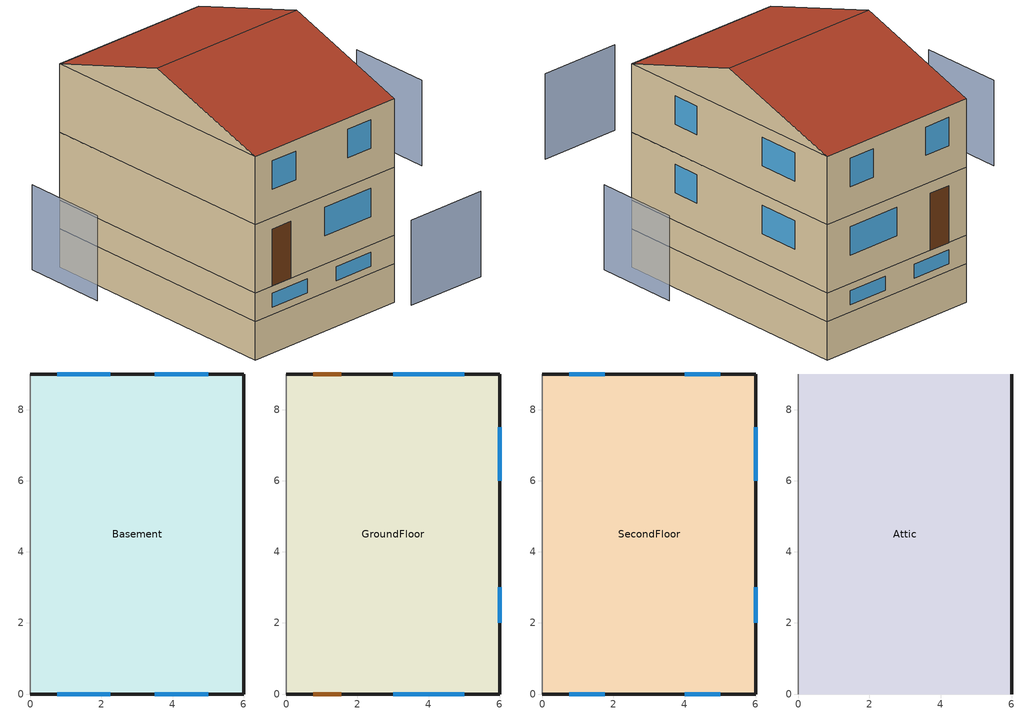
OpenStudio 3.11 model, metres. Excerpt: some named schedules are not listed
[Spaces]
Basement
 floor foundation (SFD_BasementFloor): 6,9 6,0 0,0 0,9 z-1.35; 6,9 6,0 0,0 0,9 z0
 wall outside (Surface 12 c tbd): 6,0 6,9 z0:1
 wall outside (Surface 16 c tbd): 6,9 0,9 z0:1
 wall outside (Surface 13 c tbd): 0,0 6,0 z0:1
 wall adiabatic: 0,9 0,0 z-1.35:0; 0,9 0,0 z0:1
 wall foundation (SFD_pre1945_BasementWall 1): 0,0 6,0 6,9 0,9 z-1.35:0
 window: 5,9 3.5,9 / 2.25,9 0.75,9 / 0.75,0 2.25,0 / 3.5,0 5,0 z0.25:0.75
GroundFloor
 floor to Basement: 6,9 6,0 0,0 0,9 z1
 wall outside (Surface 3 c tbd): 0,0 6,0 z1:3.4
 wall outside (Surface 4 c tbd): 6,9 0,9 z1:3.4
 wall outside (Surface 6 c tbd): 6,0 6,9 z1:3.4
 wall adiabatic: 0,9 0,0 z1:3.4
 window: 3,0 5,0 / 5,9 3,9 / 6,6 6,7.5 z2:3; 6,2 6,3 z1.99:2.99
 door: 0.75,0 1.55,0 / 1.55,9 0.75,9 z1:3
SecondFloor
 floor to GroundFloor: 6,9 6,0 0,0 0,9 z3.4
 wall outside (Surface 25 c tbd): 0,0 6,0 z3.4:5.8
 wall outside (Surface 26 c tbd): 6,0 6,9 z3.4:5.8
 wall outside (Surface 28 c tbd): 6,9 0,9 z3.4:5.8
 wall adiabatic: 0,9 0,0 z3.4:5.8
 window: 4,0 5,0 / 0.75,0 1.75,0 / 5,9 4,9 / 1.75,9 0.75,9 / 6,2 6,3 / 6,6 6,7.5 z4.4:5.4
Attic
 floor to SecondFloor: 6,9 6,0 0,0 0,9 z5.8
 wall outside: 6,4.5,7.29 6,0,5.8 6,9,5.8
 wall adiabatic: 0,4.5,7.29 0,9,5.8 0,0,5.8
 roof outside: 6,4.5,7.29 6,9,5.8 0,9,5.8 0,4.5,7.29; 0,4.5,7.29 0,0,5.8 6,0,5.8 6,4.5,7.29
shading: -4,3 -4,6 / 6,-4 3,-4 / 10,6 10,3 z1:4
[Building]
Building 1: Default Construction Set=SFD_pre1945_ConstructionSet 1
[Site]
MONTREAL INTL A: Latitude {deg}=45.47; Longitude {deg}=-73.74; Time Zone {hr}=-5; Elevation {m}=36
[ClimateZones]
Climate Zone Institution Name 1=ASHRAE; Climate Zone Document Name 1=ANSI/ASHRAE Standard 169; Climate Zone Document Year 1=2006; Climate Zone Institution Name 2=CEC; Climate Zone Document Name 2=California Climate Zone Descriptions; Climate Zone Document Year 2=1995
[SizingPeriod:DesignDay] Barometric Pressure {Pa}=100893; Rain Indicator=No; Snow Indicator=No; Day of Month=21; Daylight Saving Time Indicator=No; Humidity Condition Type=Wetbulb; Dry-Bulb Temperature Range Modifier Type=DefaultMultipliers
Name | Maximum Dry-Bulb Temperature {C} | Daily Dry-Bulb Temperature Range {deltaC} | Wind Speed {m/s} | Wind Direction {deg} | Sky Clearness | Month | Day Type | Wetbulb or DewPoint at Maximum Dry-Bulb {C} | Solar Model Indicator | ASHRAE Clear Sky Optical Depth for Beam Irradiance | ASHRAE Clear Sky Optical Depth for Diffuse Irradiance
Montreal-Trudeau Intl AP Ann Htg 99.6% Condns DB | -22.9 | 0 | 4.3 | 260 | 0 | 1 | WinterDesignDay | -22.9 | ASHRAEClearSky
Montreal-Trudeau Intl AP Ann Clg .4% Condns DB=>MWB | 30.3 | 8.8 | 5.4 | 230 |  | 7 | SummerDesignDay | 22.1 | ASHRAETau | 0.431 | 2.246
[Construction]
SFD_Furnishing: Wood Furnishing
SFD_IntWall: Gypsum Board, Air Layer 1, Wood frame wall 2x4 uninsulated, Air Layer 1, Gypsum Board
SFD_BasementFloor: Heavy Concrete 150 mm
SFD_Window_old-construction: SFD_Window_old-construction
SFD_Door_old-construction: SFD_Door_old-construction
SFD_IntWall 1: Gypsum Board 1, Air Layer 1, Wood frame wall 2x4 uninsulated, Air Layer 1, Gypsum Board 1
SFD_pre1945_ExtWall 1: Cladding-wood 1, Air Layer 1, Wood - 3 inch 1, Insulation 65 mm, Air Layer 1, Gypsum Board 1
SFD_Roof 1: Shingles asphalt 1, Plywood 1
SFD_pre1945_AtticFloor 1: Bulk insulation-cellulose 125 mm, Plywood 1, Wood frame roof 2x10 uninsulated, Gypsum Board 1
SFD_pre1945_CeilingToAttic 1: Wood frame roof 2x10 uninsulated, Plywood 1, Gypsum Board 1, Bulk insulation-cellulose 125 mm
SFD_IntWall 2: Gypsum Board 2, Air Layer 1, Wood frame wall 2x4 uninsulated, Air Layer 1, Gypsum Board 2
SFD_pre1945_ExtWall 2: Cladding-wood 2, Air Layer 1, Wood - 3 inch 2, Insulation 65 mm, Air Layer 1, Gypsum Board 2
SFD_pre1945_BasementWallAboveGround 1: Plaster 1, Heavy Concrete 200 mm, Insulation panel 45 mm, Air Layer 1, Gypsum Board 2
SFD_Roof 2: Shingles asphalt 2, Plywood 2
SFD_IntFloor 1: Wood Flooring 1, Plywood 2, Wood frame roof 2x10 uninsulated, Gypsum Board 2
SFD_IntCeiling 1: Gypsum Board 2, Wood frame roof 2x10 uninsulated, Plywood 2, Wood Flooring 1
SFD_pre1945_BasementWall 1: Heavy Concrete 200 mm, Insulation panel 45 mm, Gypsum Board 2
SFD_IntWall 3: Gypsum Board 3, Air Layer 1, Wood frame wall 2x4 uninsulated, Air Layer 1, Gypsum Board 3
SFD_pre1945_ExtWall 3: Cladding-wood 3, Air Layer 1, Wood - 3 inch 3, Insulation 65 mm, Air Layer 1, Gypsum Board 3
SFD_Roof 3: Shingles asphalt 3, Plywood 3
SFD_IntFloor 2: Wood Flooring 2, Plywood 3, Wood frame roof 2x10 uninsulated, Gypsum Board 3
SFD_IntCeiling 2: Gypsum Board 3, Wood frame roof 2x10 uninsulated, Plywood 3, Wood Flooring 2
SFD_pre1945_BasementWall 2: Heavy Concrete 200 mm, Insulation panel 45 mm, Air Layer 1, Gypsum Board 3
Surface 12 c tbd: Plaster 1, Heavy Concrete 200 mm, Surface 12 m tbd, Air Layer 1, Gypsum Board 2
Surface 13 c tbd: Plaster 1, Heavy Concrete 200 mm, Surface 13 m tbd, Air Layer 1, Gypsum Board 2
Surface 16 c tbd: Plaster 1, Heavy Concrete 200 mm, Surface 16 m tbd, Air Layer 1, Gypsum Board 2
Surface 25 c tbd: Cladding-wood 3, Air Layer 1, Wood - 3 inch 3, Surface 25 m tbd, Air Layer 1, Gypsum Board 3
Surface 26 c tbd: Cladding-wood 3, Air Layer 1, Wood - 3 inch 3, Surface 26 m tbd, Air Layer 1, Gypsum Board 3
Surface 28 c tbd: Cladding-wood 3, Air Layer 1, Wood - 3 inch 3, Surface 28 m tbd, Air Layer 1, Gypsum Board 3
Surface 3 c tbd: Cladding-wood 3, Air Layer 1, Wood - 3 inch 3, Surface 3 m tbd, Air Layer 1, Gypsum Board 3
Surface 4 c tbd: Cladding-wood 3, Air Layer 1, Wood - 3 inch 3, Surface 4 m tbd, Air Layer 1, Gypsum Board 3
Surface 6 c tbd: Cladding-wood 3, Air Layer 1, Wood - 3 inch 3, Surface 6 m tbd, Air Layer 1, Gypsum Board 3
[Material]
Name | Roughness | Thickness {m} | Conductivity {W/m-K} | Density {kg/m3} | Specific Heat {J/kg-K} | Solar Absorptance | Visible Absorptance | Thermal Absorptance
Wood Furnishing | Smooth | 0.075 | 0.12 | 540 | 1210 | 0.5 | 0.5
Gypsum Board; Gypsum Board 1; Gypsum Board 2; Gypsum Board 3 | Smooth | 0.0127 | 0.16 | 800 | 1090 | 0.3 | 0.5
Wood frame wall 2x4 uninsulated | Smooth | 0.089 | 0.409 | 154.65 | 1626.3
Insulation 65 mm | Smooth | 0.0673 | 0.046 | 19 | 960
Heavy Concrete 150 mm | Smooth | 0.1524 | 1.95 | 2240 | 900 | 0.3 | 0.5
Heavy Concrete 200 mm | Smooth | 0.2032 | 1.95 | 2240 | 900 | 0.3 | 0.5
Insulation panel 45 mm | Smooth | 0.0431 | 0.03 | 43 | 1210
Wood frame roof 2x10 uninsulated | Smooth | 0.235 | 1.1557 | 80.994 | 1621.88
Bulk insulation-cellulose 125 mm | Smooth | 0.1249 | 0.046 | 20 | 1400
Cladding-wood 1; Cladding-wood 2; Cladding-wood 3 | Rough | 0.012 | 0.09 | 592 | 1170 | 0.5 | 0.5
Wood - 3 inch 1; Wood - 3 inch 2; Wood - 3 inch 3 | Smooth | 0.064 | 0.15 | 608 | 1630 | 0.5 | 0.5
Shingles asphalt 1; Shingles asphalt 2; Shingles asphalt 3 | Smooth | 0.0032 | 0.04 | 1120 | 1260 | 0.5 | 0.5
Plywood 1; Plywood 2; Plywood 3 | Smooth | 0.0159 | 0.12 | 544 | 1210 | 0.5 | 0.5
Plaster 1 | Smooth | 0.005 | 0.071 | 1860 | 840 | 0.3 | 0.5
Wood Flooring 1; Wood Flooring 2 | Smooth | 0.019 | 0.17 | 700 | 1630 | 0.5 | 0.2
XPS 25mm | Rough | 0.0254 | 0.029 | 28 | 1450 | 0.7 |  | 0.9
Surface 12 m tbd | Smooth | 0.0304751 | 0.03 | 43 | 1210
Surface 13 m tbd; Surface 16 m tbd | Smooth | 0.0188093 | 0.03 | 43 | 1210
Surface 25 m tbd; Surface 28 m tbd | Smooth | 0.0459291 | 0.046 | 19 | 960
Surface 26 m tbd | Smooth | 0.0483 | 0.046 | 19 | 960
Surface 3 m tbd; Surface 4 m tbd | Smooth | 0.0406718 | 0.046 | 19 | 960
Surface 6 m tbd | Smooth | 0.0425332 | 0.046 | 19 | 960
[Material:AirGap]
Air Layer 1: Thermal Resistance {m2-K/W}=0.15
[DefaultSurfaceConstructions]
Name | Floor Construction | Wall Construction | Roof Ceiling Construction
Default Surface Constructions 22 | SFD_BasementFloor | SFD_pre1945_BasementWallAboveGround 1 | SFD_Roof 2
Default Surface Constructions 23 | SFD_IntFloor 1 | SFD_IntWall | SFD_IntCeiling 1
Default Surface Constructions 24 | SFD_BasementFloor | SFD_pre1945_BasementWall 1
Default Surface Constructions 19 | SFD_BasementFloor | SFD_pre1945_ExtWall 1 | SFD_Roof 1
Default Surface Constructions 20 | SFD_pre1945_AtticFloor 1 | SFD_IntWall 1 | SFD_pre1945_CeilingToAttic 1
Default Surface Constructions 21 | SFD_BasementFloor
Default Surface Constructions 7 | SFD_BasementFloor | SFD_pre1945_ExtWall 3 | SFD_Roof 3
Default Surface Constructions 8 | SFD_IntFloor 2 | SFD_IntWall 3 | SFD_IntCeiling 2
Default Surface Constructions 9 | SFD_BasementFloor | SFD_pre1945_BasementWall 2
[DefaultSubSurfaceConstructions]
Name | Fixed Window Construction | Operable Window Construction | Door Construction
Default Sub Surface Constructions 15; Default Sub Surface Constructions 13; Default Sub Surface Constructions 5 | SFD_Window_old-construction | SFD_Window_old-construction | SFD_Door_old-construction
Default Sub Surface Constructions 16; Default Sub Surface Constructions 14; Default Sub Surface Constructions 6
[WindowMaterial:SimpleGlazingSystem]
SFD_Window_old-construction: U-Factor {W/m2-K}=2.94; Solar Heat Gain Coefficient=0.6; Visible Transmittance=0.8
[Material:NoMass]
SFD_Door_old-construction: Roughness=Smooth; Thermal Resistance {m2-K/W}=0.8
[DefaultConstructionSet]
Name | Default Exterior Surface Constructions | Default Interior Surface Constructions | Default Ground Contact Surface Constructions | Default Exterior SubSurface Constructions | Default Interior SubSurface Constructions | Interior Partition Construction | Adiabatic Surface Construction
SFD_pre1945_ConstructionSet-Attic 1 | Default Surface Constructions 19 | Default Surface Constructions 20 | Default Surface Constructions 21 | Default Sub Surface Constructions 13 | Default Sub Surface Constructions 14 | SFD_IntWall 1 | SFD_pre1945_ExtWall 1
SFD_pre1945_ConstructionSet-Basement 1 | Default Surface Constructions 22 | Default Surface Constructions 23 | Default Surface Constructions 24 | Default Sub Surface Constructions 15 | Default Sub Surface Constructions 16 | SFD_IntWall 2 | SFD_pre1945_ExtWall 2
SFD_pre1945_ConstructionSet 1 | Default Surface Constructions 7 | Default Surface Constructions 8 | Default Surface Constructions 9 | Default Sub Surface Constructions 5 | Default Sub Surface Constructions 6 | SFD_IntWall 3 | SFD_pre1945_ExtWall 3
[ThermostatSetpoint:DualSetpoint] Cooling Setpoint Temperature Schedule=Residential ClgSetpoint
Name | Heating Setpoint Temperature Schedule
Thermostat Setpoint Dual Setpoint 1; Thermostat Setpoint Dual Setpoint 2 | Residential HtgSetpoint
Thermostat Setpoint Dual Setpoint 3
[ShadingControl]
Shading Control 1: Shading Type=InteriorBlind; Multiple Surface Control Type=Sequential
[Space]
Name | Space Type | Thermal Zone
GroundFloor | SFD_MainFloors_SpaceType | GroundFloor_Th
Basement | SFD_Basement_SpaceType | Basement_Th
Attic | SFD_Attic_SpaceType | Attic_Th
SecondFloor | SFD_MainFloors_SpaceType | SecondFloor_Th
[ThermalZone] Use Ideal Air Loads=No
Name | Thermostat
GroundFloor_Th | Thermostat Setpoint Dual Setpoint 2
Basement_Th | Thermostat Setpoint Dual Setpoint 3
SecondFloor_Th | Thermostat Setpoint Dual Setpoint 1
Attic_Th
[Sizing:Zone] Zone Cooling Design Supply Air Temperature Input Method=SupplyAirTemperature; Zone Cooling Design Supply Air Temperature {C}=14; Zone Cooling Design Supply Air Temperature Difference {deltaC}=11.11; Zone Heating Design Supply Air Temperature Input Method=SupplyAirTemperature; Zone Heating Design Supply Air Temperature {C}=40; Zone Heating Design Supply Air Temperature Difference {deltaC}=11.11; Zone Cooling Design Supply Air Humidity Ratio {kg-H2O/kg-air}=0.0085; Zone Heating Design Supply Air Humidity Ratio {kg-H2O/kg-air}=0.008; Cooling Design Air Flow Method=DesignDay; Heating Design Air Flow Method=DesignDay; Account for Dedicated Outdoor Air System=No; Dedicated Outdoor Air System Control Strategy=NeutralSupplyAir; Dedicated Outdoor Air Low Setpoint Temperature for Design {C}=autosize; Dedicated Outdoor Air High Setpoint Temperature for Design {C}=autosize; Zone Load Sizing Method=Sensible Load Only No Latent Load; Zone Latent Cooling Design Supply Air Humidity Ratio Input Method=HumidityRatioDifference; Zone Cooling Design Supply Air Humidity Ratio Difference {kgWater/kgDryAir}=0.005; Zone Latent Heating Design Supply Air Humidity Ratio Input Method=HumidityRatioDifference; Zone Humidification Design Supply Air Humidity Ratio Difference {kgWater/kgDryAir}=0.005; Sizing Option=Coincident; Heating Coil Sizing Method=None; Maximum Heating Capacity To Cooling Load Sizing Ratio {W/W}=1
GroundFloor_Th; Basement_Th; SecondFloor_Th; Attic_Th
[Zone equipment]
GroundFloor_Th: Elec Baseboard 1, Cycling PTAC DX Clg Elec Htg 1, Sub Surface 3_WindandStackOpenArea, Sub Surface 8_WindandStackOpenArea, Sub Surface 13_WindandStackOpenArea, Sub Surface 14_WindandStackOpenArea
Basement_Th: Elec Baseboard 2
SecondFloor_Th: Elec Baseboard, Cycling PTAC DX Clg Elec Htg, Sub Surface 9_WindandStackOpenArea, Sub Surface 5_WindandStackOpenArea, Sub Surface 4_WindandStackOpenArea, Sub Surface 10_WindandStackOpenArea, Sub Surface 15_WindandStackOpenArea, Sub Surface 16_WindandStackOpenArea
[SpaceType]
Name | Default Construction Set
SFD_Basement_SpaceType | SFD_pre1945_ConstructionSet-Basement 1
SFD_Attic_SpaceType | SFD_pre1945_ConstructionSet-Attic 1
SFD_MainFloors_SpaceType
[InternalMass] Multiplier=1
Name | Internal Mass Definition | Space or SpaceType
Basement_InternalMassFurnishing | SFD_InternalMassFurnishing | SFD_Basement_SpaceType
MainFloors_InternalMassFurnishing | SFD_InternalMassFurnishing | SFD_MainFloors_SpaceType
MainFloors_IntWalls | SFD_IntWalls | SFD_MainFloors_SpaceType
[InternalMass:Definition]
Name | Construction | Design Level Calculation Method | Surface Area per Space Floor Area | Surface Area {m2}
SFD_InternalMassFurnishing | SFD_Furnishing | SurfaceArea/Area | 2
SFD_IntWalls | SFD_IntWall | SurfaceArea |  | 80
[People:Definition]
SFD_People: Number of People Calculation Method=People; Number of People {people}=2.84; Fraction Radiant=0.3
[Lights:Definition]
SFD_InteriorLighting: Design Level Calculation Method=LightingLevel; Lighting Level {W}=301.7; Fraction Radiant=0.4; Fraction Visible=0.2
[ElectricEquipment:Definition] Design Level Calculation Method=EquipmentLevel
Name | Design Level {W} | Fraction Radiant | Fraction Lost | Fraction Latent
SFD_Dishwasher | 118.5 | 0.2
SFD_Dryer | 619.1 | 0.2 | 0.8
SFD_Freezer | 53.4 | 0.2
SFD_WashingMachine | 59.9 | 0.2
SFD_OtherEquipment | 1847.3 | 0.2 |  | 0
SFD_StoveTopOven | 473.8 | 0.2
SFD_HWElectricConsumption | 1184.1 |  | 0.99
SFD_Refrigerator | 160.3 | 0.2
[SpaceInfiltration:DesignFlowRate] Density Basis=Outdoor
Name | Space or SpaceType | Design Flow Rate Calculation Method | Flow per Exterior Surface Area {m3/s-m2} | Air Changes per Hour {1/hr} | Constant Term Coefficient | Temperature Term Coefficient | Velocity Term Coefficient | Velocity Squared Term Coefficient | Design Flow Rate {m3/s}
Attic Ventilation | SFD_Attic_SpaceType | AirChanges/Hour | 0 | 3 | 0.606 | 0.03636 | 0.1177 | 0
Air exhaust-intake compensation | SFD_MainFloors_SpaceType | Flow/Space |  |  |  |  |  |  | 0.001
[People]
MainFloors_People: People Definition=SFD_People; Space or SpaceType=SFD_MainFloors_SpaceType; Number of People Schedule=Residential Occupancy; Activity Level Schedule=Residential Occupant Activity; Clothing Insulation Calculation Method=ClothingInsulationSchedule; Multiplier=0.5
[Lights]
MainFloors_InteriorLighting: Lights Definition=SFD_InteriorLighting; Space or SpaceType=SFD_MainFloors_SpaceType; Schedule=Interior Lighting Schedule; Fraction Replaceable=1; Multiplier=0.5
[ElectricEquipment] Space or SpaceType=SFD_MainFloors_SpaceType; Multiplier=0.5
Name | Electric Equipment Definition | Schedule
MainFloors_Dryer | SFD_Dryer | Dryer Schedule
MainFloors_StoveTopOven | SFD_StoveTopOven | Stovetop Schedule
MainFloors_HWElectricConsumption | SFD_HWElectricConsumption | Hot Water Tank Electric Load Schedule
MainFloors_OtherEquipment | SFD_OtherEquipment | Other Electric Charges Schedule
MainFloors_Refrigerator | SFD_Refrigerator | Fridge Schedule
MainFloors_WashingMachine | SFD_WashingMachine | Washer Schedule
MainFloors_Dishwasher | SFD_Dishwasher | Dishwasher Schedule
MainFloors_Freezer | SFD_Freezer | Freezer Schedule
[Exterior:Lights:Definition]
SFD_ExteriorLights: Design Level {W}=38.5
[Exterior:Lights]
Exterior Lights 1: Exterior Lights Definition=SFD_ExteriorLights; Schedule=Exterior Lighting Schedule
[SpaceInfiltration:EffectiveLeakageArea]
SFD_ELA_Pre1945: Space or SpaceType=SFD_MainFloors_SpaceType; Effective Air Leakage Area {cm2}=303.78; Stack Coefficient=0.000145; Wind Coefficient=0.000174
[ZoneHVAC:Baseboard:Convective:Electric] Availability Schedule=Always On Discrete hvac_library; Nominal Capacity {W}=autosize; Efficiency=1
Elec Baseboard; Elec Baseboard 1; Elec Baseboard 2
[ZoneHVAC:PackagedTerminalAirConditioner] Availability Schedule=Always On Discrete hvac_library; Supply Air Flow Rate During Cooling Operation {m3/s}=Autosize; Supply Air Flow Rate During Heating Operation {m3/s}=Autosize; Supply Air Flow Rate When No Cooling or Heating is Needed {m3/s}=Autosize; No Load Supply Air Flow Rate Control Set To Low Speed=Yes; Outdoor Air Flow Rate During Cooling Operation {m3/s}=Autosize; Outdoor Air Flow Rate During Heating Operation {m3/s}=Autosize; Outdoor Air Flow Rate When No Cooling or Heating is Needed {m3/s}=Autosize; Fan Placement=DrawThrough; Supply Air Fan Operating Mode Schedule=Cycling PTAC Fan Mode Always Zero
Name | Supply Air Fan | Heating Coil | Cooling Coil
Cycling PTAC DX Clg Elec Htg | Cycling Elec PTAC Fan | Cycling PTAC Elec Htg Coil | Cycling Elec PTAC 1 Spd DX Clg Coil
Cycling PTAC DX Clg Elec Htg 1 | Cycling Elec PTAC Fan 1 | Cycling PTAC Elec Htg Coil 1 | Cycling Elec PTAC 1 Spd DX Clg Coil 1
[Fan:OnOff] Availability Schedule=Always On Discrete hvac_library; Fan Total Efficiency=0.6; Pressure Rise {Pa}=250; Maximum Flow Rate {m3/s}=autosize; Motor Efficiency=0.8; Motor In Airstream Fraction=1; Fan Power Ratio Function of Speed Ratio Curve=Fan On Off Power Curve 15; Fan Efficiency Ratio Function of Speed Ratio Curve=Fan On Off Efficiency Curve 15
Cycling Elec PTAC Fan; Cycling Elec PTAC Fan 1
[Coil:Heating:Electric] Availability Schedule=Always On Discrete hvac_library; Nominal Capacity {W}=0
Cycling PTAC Elec Htg Coil; Cycling PTAC Elec Htg Coil 1
[Coil:Cooling:DX:SingleSpeed] Availability Schedule=Always On Discrete hvac_library; Rated Total Cooling Capacity {W}=autosize; Rated Sensible Heat Ratio=autosize; Rated COP {W/W}=2.5; Rated Air Flow Rate {m3/s}=autosize; Rated Evaporator Fan Power Per Volume Flow Rate 2017 {W/(m3/s)}=773.3; Rated Evaporator Fan Power Per Volume Flow Rate 2023 {W/(m3/s)}=934.4; Total Cooling Capacity Function of Temperature Curve=Curve Biquadratic 29; Total Cooling Capacity Function of Flow Fraction Curve=Curve Quadratic 35; Energy Input Ratio Function of Temperature Curve=Curve Biquadratic 30; Energy Input Ratio Function of Flow Fraction Curve=Curve Quadratic 36; Part Load Fraction Correlation Curve=Curve Quadratic 37; Minimum Outdoor Dry-Bulb Temperature for Compressor Operation {C}=-25; Nominal Time for Condensate Removal to Begin {s}=0; Ratio of Initial Moisture Evaporation Rate and Steady State Latent Capacity=0; Maximum Cycling Rate {cycles/hr}=0; Latent Capacity Time Constant {s}=0; Condenser Type=AirCooled; Evaporative Condenser Effectiveness=0; Evaporative Condenser Air Flow Rate {m3/s}=Autosize; Evaporative Condenser Pump Rated Power Consumption {W}=Autosize; Crankcase Heater Capacity {W}=0; Maximum Outdoor Dry-Bulb Temperature for Crankcase Heater Operation {C}=0; Basin Heater Capacity {W/K}=0; Basin Heater Setpoint Temperature {C}=10
Cycling Elec PTAC 1 Spd DX Clg Coil; Cycling Elec PTAC 1 Spd DX Clg Coil 1
[ZoneVentilation:WindandStackOpenArea] Opening Area Fraction Schedule=SFD Window Opening Fraction; Opening Effectiveness=autocalculate; Height Difference {m}=0.25; Discharge Coefficient for Opening=autocalculate; Minimum Indoor Temperature {C}=21; Maximum Indoor Temperature {C}=40; Delta Temperature {deltaC}=-100; Minimum Outdoor Temperature {C}=21; Maximum Outdoor Temperature {C}=24; Maximum Wind Speed {m/s}=10
Name | Opening Area {m2} | Effective Angle {deg}
Sub Surface 3_WindandStackOpenArea | 2 | 180
Sub Surface 9_WindandStackOpenArea; Sub Surface 10_WindandStackOpenArea | 1 | 0
Sub Surface 5_WindandStackOpenArea; Sub Surface 4_WindandStackOpenArea | 1 | 180
Sub Surface 8_WindandStackOpenArea | 2 | 0
Sub Surface 13_WindandStackOpenArea; Sub Surface 15_WindandStackOpenArea | 1 | 90
Sub Surface 14_WindandStackOpenArea; Sub Surface 16_WindandStackOpenArea | 1.5 | 90
[Foundation:Kiva:Settings]
Soil Conductivity {W/m-K}=1.9; Soil Density {kg/m3}=1920; Soil Specific Heat {J/kg-K}=1425; Ground Solar Absorptivity=0.4; Ground Thermal Absorptivity=0.9; Ground Surface Roughness {m}=0.03; Deep-Ground Boundary Condition=GroundWater; Deep-Ground Depth {m}=10
[Foundation:Kiva] Interior Horizontal Insulation Material=XPS 25mm; Interior Horizontal Insulation Width {m}=0.6
KIVA Foundation Floor Surface 11; KIVA Foundation Floor Surface 17
[SurfaceProperty:ExposedFoundationPerimeter] Exposed Perimeter Calculation Method=TotalExposedPerimeter; Total Exposed Perimeter {m}=21
Surface 11; Surface 17
[Schedule:Constant]
Always On Discrete hvac_library: Value=1
[Schedule:Ruleset]
Name | Default Day Schedule | Summer Design Day Schedule | Winter Design Day Schedule | Holiday Schedule
Residential Occupancy | Schedule Day 27
Residential Occupant Activity | Large Office Activity Default Schedule | Large Office Activity Summer Design Day | Large Office Activity Winter Design Day
Residential HtgSetpoint | Schedule Day 25
Residential ClgSetpoint | Schedule Day 26
Cycling PTAC Fan Mode Always Zero | Cycling PTAC Fan Mode Sch Default
SFD Window Opening Fraction | Schedule Day 29 | Schedule Day 32 | Schedule Day 34 | Schedule Day 31
[Schedule:Day]
Schedule Day 27: No, 8, 0, 1, 13, 0, 0.82, 14, 0, 0.77, 16, 0, 0.74, 17, 0, 0.8, 18, 0, 0.95, 19, 0, 1, 20, 0, 0.98, 21, 0, 0.94, 24, 0, 1
Schedule Day 28: No, 8, 0, 1, 9, 0, 0.89, 13, 0, 0.95, 14, 0, 0.89, 16, 0, 0.83, 17, 0, 0.85, 18, 0, 0.95, 19, 0, 1, 20, 0, 0.98, 21, 0, 0.94, 24, 0, 1
Large Office Activity Default Schedule: No, 7, 0, 70, 23, 0, 130, 24, 0, 70
Large Office Activity Summer Design Day; Large Office Activity Winter Design Day: No, 24, 0, 150
Schedule Day 25: No, 8, 0, 18, 21, 0, 21, 24, 0, 18
Schedule Day 26: No, 24, 0, 25
Cycling PTAC Fan Mode Sch Default; Schedule Day 31; Schedule Day 30: No, 24, 0, 0
Schedule Day 29: No, 24, 0, 0.25
Schedule Day 32; Schedule Day 34: No, 24, 0, 0.01
[Schedule:Rule] Rule Order=0; Apply Sunday=Yes; Apply Saturday=Yes
Name | Schedule Ruleset | Day Schedule
Schedule Rule 3 | Residential Occupancy | Schedule Day 28
Weekends | SFD Window Opening Fraction | Schedule Day 30
[Curve:Exponent]
Fan On Off Power Curve 15: Coefficient1 Constant=1; Coefficient2 Constant=0; Coefficient3 Constant=0; Minimum Value of x=0; Maximum Value of x=1
[Curve:Cubic]
Fan On Off Efficiency Curve 15: Coefficient1 Constant=1; Coefficient2 x=0; Coefficient3 x**2=0; Coefficient4 x**3=0; Minimum Value of x=0; Maximum Value of x=1
[Curve:Biquadratic] Minimum Value of x=17; Maximum Value of x=22; Minimum Value of y=13; Maximum Value of y=46
Name | Coefficient1 Constant | Coefficient2 x | Coefficient3 x**2 | Coefficient4 y | Coefficient5 y**2 | Coefficient6 x*y
Curve Biquadratic 29 | 0.942588 | 0.00954335 | 0.00068377 | -0.0110427 | 5.249e-06 | -9.72e-06
Curve Biquadratic 30 | 0.342414 | 0.034885 | -0.0006237 | 0.00497722 | 0.000437951 | -0.000728028
[Curve:Quadratic]
Name | Coefficient1 Constant | Coefficient2 x | Coefficient3 x**2 | Minimum Value of x | Maximum Value of x
Curve Quadratic 35 | 0.8 | 0.2 | 0 | 0.5 | 1.5
Curve Quadratic 36 | 1.1552 | -0.1808 | 0.0256 | 0.5 | 1.5
Curve Quadratic 37 | 0.85 | 0.15 | 0 | 0 | 1
